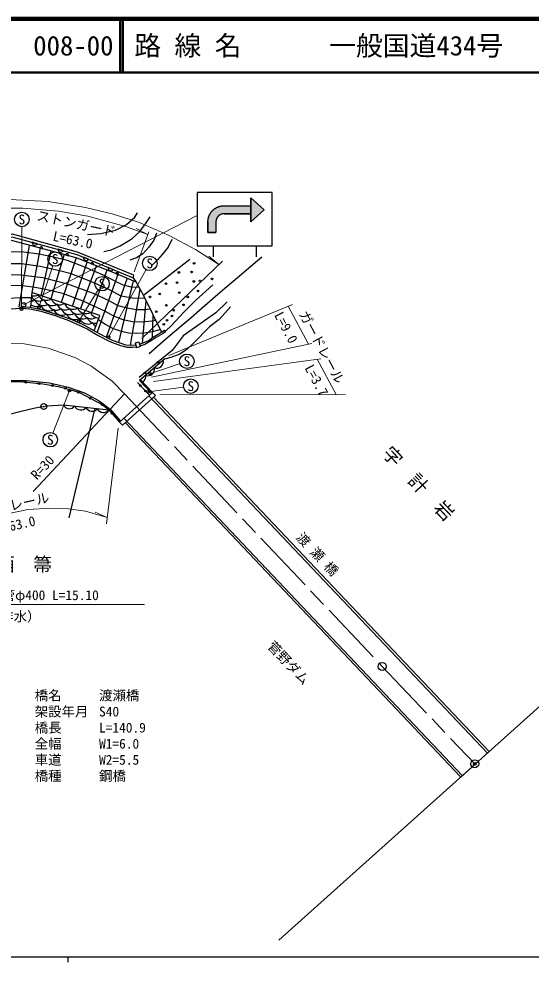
# Model space of a CAD drawing. Units: millimetres, scale not verified. Extents: x 40000 to 680000, y 20000 to 380000.
# Drawn here: x 158836 to 254418, y 204000 to 380000 of the extents above; entities that cross this region are included whole.
import ezdxf
from ezdxf.enums import TextEntityAlignment as Align

# ---------------------------------------------------------------- set-up
doc = ezdxf.new("R2010")
doc.units = ezdxf.units.MM
doc.header["$LTSCALE"] = 1000
doc.header["$PDMODE"] = 32
doc.header["$PDSIZE"] = 500
doc.linetypes.add('CHAIN', pattern=[18.5, 12, -1.5, 3.5, -1.5])
for name, color, linetype, lineweight in [('M-BGD', 7, 'Continuous', 25), ('M-BGD-EXST', 7, 'Continuous', 25), ('M-BMK', 2, 'CHAIN', 13), ('M-BMK-OTRS', 5, 'Continuous', 25), ('M-BMK-ROW', 30, 'Continuous', 25), ('M-BMK-SRVR', 3, 'Continuous', 25), ('M-STR-HTXT', 7, 'Continuous', 13), ('M-STR-STR1', 1, 'Continuous', 25), ('M-STR-STRC', 7, 'Continuous', 25), ('M-TTL', 2, 'Continuous', 140), ('M-TTL-BAND', 7, 'Continuous', 25), ('M-TTL-LINE', 7, 'Continuous', 50)]:
    doc.layers.add(name, color=color, linetype=linetype, lineweight=lineweight)
for name, color, linetype in [('M-BMK-HTXT', 7, 'Continuous'), ('M-OTRS', 6, 'Continuous'), ('M-TTL-TXT', 7, 'Continuous')]:
    doc.layers.add(name, color=color, linetype=linetype)
doc.styles.add('ＭＳ ゴシック', font='')
doc.styles.get('ＭＳ ゴシック').set_extended_font_data('MS Gothic')

msp = doc.modelspace()

# ---------------------------------------------------------------- hatches: boundary and pattern name
at = {"layer": 'M-STR-STRC'}
for points in [[(202111, 345129), (197111, 345129), (197058, 345128), (197006, 345127), (196954, 345125), (196901, 345121), (196849, 345117), (196797, 345112), (196745, 345106), (196693, 345100), (196641, 345092), (196590, 345083), (196538, 345074), (196487, 345063), (196436, 345052), (196385, 345040), (196334, 345027), (196284, 345013), (196233, 344998), (196184, 344982), (196134, 344965), (196085, 344948), (196036, 344929), (195987, 344910), (195938, 344890), (195890, 344869), (195843, 344848), (195795, 344825), (195749, 344802), (195702, 344778), (195656, 344753), (195611, 344727), (195565, 344700), (195521, 344673), (195477, 344645), (195433, 344616), (195390, 344586), (195347, 344556), (195305, 344525), (195264, 344493), (195223, 344460), (195182, 344427), (195142, 344393), (195103, 344358), (195065, 344323), (195027, 344287), (194989, 344250), (194953, 344213), (194917, 344175), (194881, 344136), (194846, 344097), (194812, 344057), (194779, 344017), (194747, 343976), (194715, 343934), (194684, 343892), (194653, 343849), (194623, 343806), (194595, 343763), (194566, 343718), (194539, 343674), (194513, 343629), (194487, 343583), (194462, 343537), (194438, 343491), (194414, 343444), (194392, 343397), (194370, 343349), (194349, 343301), (194329, 343253), (194310, 343204), (194292, 343155), (194274, 343105), (194257, 343056), (194242, 343006), (194227, 342956), (194213, 342905), (194200, 342854), (194188, 342804), (194176, 342752), (194166, 342701), (194156, 342650), (194148, 342598), (194140, 342546), (194133, 342494), (194127, 342442), (194122, 342390), (194118, 342338), (194115, 342286), (194112, 342233), (194111, 342181), (194111, 342129), (194111, 340129), (195611, 340129), (195611, 342160), (195614, 342233), (195621, 342312), (195633, 342389), (195649, 342466), (195668, 342542), (195692, 342617), (195719, 342691), (195751, 342763), (195786, 342833), (195824, 342902), (195867, 342968), (195912, 343032), (195961, 343093), (196013, 343152), (196068, 343208), (196126, 343261), (196187, 343311), (196250, 343358), (196315, 343401), (196383, 343441), (196453, 343477), (196524, 343510), (196597, 343539), (196672, 343564), (196748, 343585), (196824, 343602), (196902, 343615), (196980, 343623), (197058, 343628), (197111, 343629), (202111, 343629)], [(204611, 344379), (202111, 346629), (202111, 345129), (202111, 343629), (202111, 342129)]]:
    msp.add_hatch(color=256, dxfattribs=at).paths.add_polyline_path(points)

# ---------------------------------------------------------------- linework, layer by layer
at = {"layer": 'M-BGD'}
for p, q in [((162277, 338052), (161321, 338312)), ((158901, 326248), (160845, 337741)), ((162684, 337258), (163289, 337099)), ((162996, 328350), (164893, 336679)), ((167102, 336741), (166146, 337000)), ((167264, 336057), (164780, 327746)), ((169548, 335410), (166746, 327081)), ((167519, 335984), (168121, 335814)), ((168821, 326379), (171581, 334613)), ((171827, 335139), (170914, 335522)), ((190714, 335074), (182082, 328395)), ((170366, 325857), (173343, 333903)), ((172236, 334349), (172817, 334115)), ((175267, 333127), (172410, 325165)), ((176439, 333207), (175525, 333590)), ((177300, 332308), (173445, 321518)), ((179022, 331589), (175146, 320560)), ((176876, 332485), (177454, 332244)), ((180153, 331117), (177401, 319639)), ((179663, 319118), (181446, 329548)), ((182536, 327467), (181856, 319505)), ((183779, 320529), (183905, 324671)), ((180522, 319551), (181213, 319757)), ((180522, 319551), (180764, 318654)), ((180764, 318654), (181456, 318860)), ((181213, 319757), (181456, 318860)), ((185849, 316798), (181296, 313055)), ((180953, 312153), (183189, 309784)), ((183608, 310165), (181368, 312506)), ((183775, 310309), (181535, 312650))]:
    msp.add_line(p, q, dxfattribs=at)
for points in [[(171673, 339762), (174114, 339951), (176840, 340594), (178889, 341648), (180487, 343011), (180986, 343810)], [(174699, 336589), (176062, 336917), (177723, 337638), (179917, 338953), (181421, 340331), (182486, 341772), (183348, 343040)], [(180136, 331657), (180263, 332174), (169745, 336457), (157655, 339805), (150221, 337455), (140218, 332056), (126666, 316225), (126855, 314015), (125785, 312973), (121878, 308741), (108039, 292067), (107679, 291549), (106006, 289744), (93104, 276753)], [(184543, 340035), (184005, 338719), (183113, 337402), (181938, 336143), (180762, 335407), (179516, 334954)], [(127243, 316200), (140374, 331634), (150023, 336919), (157497, 339351), (169676, 336041), (180136, 331657)], [(180711, 330884), (177333, 332294), (169737, 335357), (167264, 336057), (157448, 338632), (150081, 336144), (140843, 331132), (127331, 315482)], [(187350, 338817), (186670, 337388), (185579, 336040), (184675, 335036), (183700, 334046)], [(181281, 329849), (179802, 329910), (178350, 330333), (177226, 330814), (174890, 332045), (171122, 333688), (167930, 334919), (164990, 335623), (162602, 336100), (159727, 336463), (155755, 336554), (152819, 336265), (149897, 335633), (148611, 335346)], [(162815, 337224), (161271, 328933), (161005, 326197)], [(182348, 327851), (180058, 327866), (177935, 328271), (175602, 329531), (172240, 331003), (168610, 332417), (166140, 333075), (162819, 333794), (159305, 334274), (154805, 334293), (152728, 334126), (149837, 333476), (146918, 332522), (144041, 331261), (140685, 329507), (138650, 328591)], [(135048, 324420), (136056, 324872), (140083, 326935), (145836, 329833), (148783, 330983), (150686, 331579), (152955, 331993), (154991, 332263), (158665, 332281), (163320, 331736), (167925, 330550), (172711, 328821), (175593, 327426), (177281, 326542), (178963, 326085), (180788, 325760), (182364, 325789), (183314, 325878)], [(180136, 331657), (180711, 330884), (182082, 328395), (185427, 321562)], [(184337, 323788), (183647, 323625), (181899, 323419), (180047, 323479), (178304, 323828), (176540, 324499), (174862, 325472), (172844, 326411), (170840, 327344), (169329, 327904), (167207, 328702), (165195, 329197), (163254, 329624), (161440, 329943), (159478, 330178), (157067, 330242)], [(195003, 330370), (191803, 327465), (189598, 325262), (187315, 322805), (186211, 321717)], [(128233, 313541), (129935, 315007), (131702, 316337), (133252, 317515), (134997, 318736), (136699, 319935), (138248, 320917), (139972, 321898), (141739, 323032), (143553, 323860), (145441, 324786), (147188, 325450), (148989, 326149), (151103, 326778), (153187, 327299), (155164, 327585), (156987, 327914), (159139, 327980), (161168, 327991)], [(172916, 321820), (173949, 324645), (161271, 328933)], [(157161, 325895), (159250, 326015), (160888, 325893), (162959, 325487), (165585, 324662), (168185, 323742), (171551, 322179), (173636, 320935), (175788, 319771), (177806, 319068), (179004, 318763), (180083, 318763), (180723, 318806)], [(158832, 326249), (160888, 326220), (163335, 325731), (166179, 324799), (168433, 324050), (171080, 322866), (173157, 321683), (174984, 320641), (176227, 320020), (177844, 319495), (178718, 319209), (179626, 319117), (180629, 319153)], [(198335, 326279), (196233, 323881), (194379, 322522), (191411, 319506), (190248, 318345), (188864, 317455), (187207, 316837), (186019, 316515), (181368, 312506)], [(197724, 327183), (195593, 325146), (189511, 320888), (187429, 318097), (185849, 316798)], [(173670, 323881), (174945, 323006), (176433, 322202), (177895, 321738), (179340, 321449), (180785, 321341), (182139, 321413), (183767, 321644), (185196, 322034)], [(181334, 319309), (181856, 319505), (182945, 319956), (183779, 320529), (184815, 321180), (186038, 321944), (186253, 321661), (185786, 321309), (184449, 320556), (183263, 319795), (182322, 319255), (181431, 318950)], [(97732, 265944), (101376, 269377), (109002, 276904), (115915, 284341), (124034, 293186), (129141, 298576), (131616, 300951), (134422, 303458), (136435, 304943), (139258, 306868), (141927, 308498), (144787, 310023), (147202, 311123), (149733, 312021), (152352, 312312), (156396, 312525), (160202, 312507), (164579, 312059), (168060, 311300), (171100, 310223), (173806, 308737), (175846, 307156), (177813, 304963)], [(124291, 292902), (126411, 295173), (131764, 300705), (134590, 303213), (136477, 304628), (138645, 306230), (140568, 307477), (143692, 309228), (147085, 310758), (148795, 311356), (150267, 311798), (153003, 312208), (156590, 312353), (159627, 312256), (163291, 311882), (166161, 311410), (168366, 310853), (170121, 310265), (174351, 308045), (175638, 307053), (177603, 304774)], [(142298, 304010), (142949, 304317), (143817, 304586), (145102, 304671), (147781, 304659), (150698, 304553), (151978, 304700), (153665, 305131), (156108, 305971), (159281, 306826), (161858, 307402), (164107, 307769), (167173, 307999), (175638, 307053)]]:
    msp.add_lwpolyline(points, dxfattribs=at)
for centre, radius in [((191534, 334403), 150), ((188680, 332688), 150), ((191075, 332773), 150), ((188339, 330790), 150), ((191476, 331007), 150), ((192634, 331116), 150), ((194865, 331482), 150), ((186289, 330609), 150), ((192272, 329235), 150), ((183321, 328126), 150), ((185121, 328681), 150), ((188774, 328897), 150), ((190354, 328102), 150), ((186361, 326546), 150), ((187724, 325618), 150), ((189546, 326643), 150), ((184479, 325365), 150), ((186470, 323773), 150), ((187411, 324569), 150), ((185879, 322990), 150), ((184795, 315932), 150), ((182351, 313922), 150), ((160148, 312203), 150), ((162635, 311949), 150), ((165107, 311584), 150), ((181493, 311581), 150), ((167549, 311060), 150), ((169937, 310326), 150), ((182437, 310581), 150), ((163477, 307666), 550), ((172163, 309193), 150), ((174374, 308027), 150), ((163477, 307666), 50), ((176228, 306368), 150)]:
    msp.add_circle(centre, radius, dxfattribs=at)
for centre, radius, start, end in [((161825, 338276), 505, 175.96868, 333.62687), ((162973, 337126), 318, 355.19173, 155.40946), ((166650, 336965), 505, 175.96868, 333.62687), ((167805, 335847), 318, 354.09019, 154.30792), ((171408, 335421), 505, 168.42989, 326.08808), ((172506, 334182), 318, 347.93292, 148.15065), ((176020, 333488), 505, 168.42989, 326.08808), ((177144, 332314), 318, 347.22316, 147.4409), ((160995, 329030), 1719, 273.95822, 299.74915), ((162640, 329063), 1719, 212.65535, 299.74915), ((161608, 330023), 1719, 256.7663, 299.74915), ((163432, 328206), 1719, 202.87538, 299.74915), ((164044, 329199), 1719, 202.87538, 299.74915), ((165077, 328239), 1719, 202.87538, 299.74915), ((166480, 328375), 1719, 202.87538, 299.74915), ((162028, 328070), 1719, 235.31942, 299.74915), ((164465, 327246), 1719, 202.87538, 299.74915), ((165868, 327382), 1719, 202.87538, 299.74915), ((166901, 326422), 1719, 202.87538, 299.74915), ((167513, 327415), 1719, 202.87538, 299.74915), ((168304, 326558), 1719, 202.87538, 299.74915), ((168917, 327551), 1719, 202.87538, 299.74915), ((169950, 326591), 1719, 202.87538, 299.74915), ((171353, 326727), 1719, 202.87538, 299.74915), ((169337, 325598), 1719, 202.87538, 299.74915), ((170741, 325733), 1719, 202.87538, 299.74915), ((171770, 324776), 1719, 202.87538, 299.74915), ((172386, 325767), 1719, 202.87538, 299.74915), ((173173, 324912), 1719, 202.87538, 278.42584), ((173789, 325902), 1719, 202.87538, 269.71032), ((174202, 323954), 1719, 202.87538, 233.85958), ((184561, 316083), 1249, 250.73799, 10.78373), ((181282, 313256), 1249, 302.81891, 10.78373), ((182922, 314669), 1249, 250.73799, 10.78373), ((168253, 308509), 1249, 203.57976, 323.62549), ((170401, 308269), 1249, 203.57976, 323.62549), ((172486, 308036), 1249, 203.57976, 323.62549), ((174636, 307793), 1249, 203.57976, 323.62549)]:
    msp.add_arc(centre, radius, start, end, dxfattribs=at)
at = {"layer": 'M-BGD-EXST'}
for centre, radius in [((159394, 342574), 1350), ((165604, 335178), 1350), ((183262, 334384), 1350), ((174354, 330584), 1350), ((159314, 325821), 250), ((162559, 326137), 250), ((170018, 323610), 250), ((175579, 320610), 250), ((190186, 316117), 1350), ((183258, 313799), 250), ((190911, 311473), 1350), ((168257, 310629), 250), ((182977, 310429), 250), ((164703, 301469), 1350)]:
    msp.add_circle(centre, radius, dxfattribs=at)
at = {"layer": 'M-BMK'}
msp.add_lwpolyline([(76311, 253950), (91589, 265463), (98584, 271077), (104312, 276288), (112326, 284552), (134505, 309789), (137007, 312298), (139491, 314249), (142970, 316229), (146328, 317736), (149801, 318667), (151635, 318923), (155232, 319433), (159822, 319369), (164320, 318567), (169282, 316795), (172242, 315277), (176260, 312409), (178583, 309991), (226623, 259163), (243889, 241007)], dxfattribs=at)
at = {"layer": 'M-BMK-OTRS'}
msp.add_line((271663, 265796), (207319, 208092), dxfattribs=at)
at = {"layer": 'M-BMK-ROW'}
msp.add_line((168194, 286905), (173091, 307338), dxfattribs=at)
msp.add_lwpolyline([(183147, 317563), (186243, 320326), (187851, 321641), (190978, 324303), (192569, 325671), (195991, 328630), (197286, 329722), (199979, 332079), (201316, 333174), (204176, 335624)], dxfattribs=at)
at = {"layer": 'M-BMK-SRVR'}
for centre in [(226623, 259163), (243889, 241007)]:
    msp.add_circle(centre, 750, dxfattribs=at)
at = {"layer": 'M-OTRS'}
msp.add_point((243889, 241007), dxfattribs=at)
at = {"layer": 'M-STR-HTXT'}
for p, q in [((159716, 326642), (192111, 343324)), ((159314, 325821), (159387, 341224)), ((180364, 332830), (183102, 340287)), ((182905, 339750), (180740, 340909)), ((181749, 320384), (196841, 334818)), ((196160, 334168), (194287, 335754)), ((162559, 326137), (165173, 333899)), ((175579, 320610), (182605, 333205)), ((170018, 323610), (173641, 329438)), ((186832, 317218), (209895, 326727)), ((209111, 326403), (212895, 319297)), ((183571, 313130), (213517, 319428)), ((183258, 313799), (188906, 315689)), ((183983, 312359), (215166, 316597)), ((214513, 316508), (218013, 309913)), ((161482, 291830), (178549, 310025)), ((168257, 310629), (165192, 302727)), ((182977, 310429), (189573, 311297)), ((185147, 309841), (219808, 309917)), ((177370, 303646), (175177, 285800)), ((175321, 286972), (173076, 287965))]:
    msp.add_line(p, q, dxfattribs=at)
for points in [[(58058, 278081), (72662, 289147), (76301, 292035), (80270, 295477), (85212, 300195), (89973, 305079), (96020, 311875), (109123, 326654), (111728, 329627), (113693, 331375), (115771, 332907), (118391, 334766), (122700, 337376), (128124, 340111), (140908, 344480), (147574, 345726), (155933, 346387), (164287, 345929), (171242, 344808), (176254, 343613), (181141, 342048), (186888, 339572), (191766, 336942), (196160, 334168)], [(113382, 329660), (116037, 331710), (120968, 334930), (124186, 336621), (128131, 338573), (131184, 339877), (135689, 341543), (140062, 342773), (143957, 343615), (147654, 344204), (152509, 344682), (159594, 344708), (166217, 344129), (171722, 343208), (178749, 341276), (182905, 339750)], [(139348, 306365), (145026, 270739), (182248, 270739)], [(141160, 277191), (144553, 280761), (148331, 283778), (152400, 286034), (156714, 287643), (160481, 288433), (164796, 288701), (168104, 288567), (171279, 288120), (175321, 286972)]]:
    msp.add_lwpolyline(points, dxfattribs=at)
at = {"layer": 'M-STR-STR1'}
for p, q in [((183775, 310309), (177603, 304774)), ((183775, 310309), (184317, 309737)), ((184317, 309737), (178145, 304202)), ((183080, 309686), (246274, 242979)), ((183951, 309409), (246603, 243275)), ((177603, 304774), (178145, 304202)), ((178391, 305481), (241593, 238766)), ((178656, 304660), (241317, 238517)), ((241317, 238517), (246603, 243275))]:
    msp.add_line(p, q, dxfattribs=at)
at = {"layer": 'M-STR-STRC'}
for p, q in [((192111, 347629), (192111, 339019)), ((206111, 347629), (192111, 347629)), ((206111, 337629), (206111, 347629)), ((197111, 345129), (202111, 345129)), ((202111, 346629), (202111, 342129)), ((202111, 346629), (204611, 344379)), ((197111, 343629), (202111, 343629)), ((204611, 344379), (202111, 342129)), ((194111, 342129), (194111, 340129)), ((195611, 342129), (195611, 340129)), ((194111, 340129), (195611, 340129)), ((192111, 339012), (192111, 337629)), ((192111, 337629), (206111, 337629)), ((195111, 337629), (195111, 335629)), ((203111, 337629), (203111, 335629))]:
    msp.add_line(p, q, dxfattribs=at)
for points in [[(197111, 345129), (202111, 345129), (202111, 343629), (197111, 343629), (197084, 343628), (197058, 343628), (197032, 343627), (197006, 343625), (196980, 343623), (196954, 343621), (196928, 343618), (196902, 343614), (196876, 343610), (196850, 343606), (196824, 343601), (196799, 343596), (196773, 343590), (196748, 343584), (196722, 343578), (196697, 343571), (196672, 343563), (196647, 343555), (196622, 343547), (196598, 343538), (196573, 343529), (196549, 343519), (196525, 343509), (196501, 343499), (196477, 343488), (196453, 343477), (196430, 343465), (196406, 343453), (196383, 343441), (196361, 343428), (196338, 343414), (196316, 343401), (196294, 343387), (196272, 343372), (196250, 343357), (196229, 343342), (196208, 343327), (196187, 343311), (196167, 343294), (196146, 343278), (196127, 343261), (196107, 343243), (196088, 343226), (196069, 343208), (196050, 343189), (196032, 343171), (196014, 343152), (195996, 343132), (195979, 343113), (195962, 343093), (195945, 343073), (195929, 343052), (195913, 343031), (195897, 343010), (195882, 342989), (195867, 342968), (195853, 342946), (195839, 342924), (195825, 342901), (195812, 342879), (195799, 342856), (195786, 342833), (195774, 342810), (195762, 342786), (195751, 342763), (195740, 342739), (195730, 342715), (195720, 342691), (195710, 342666), (195701, 342642), (195692, 342617), (195684, 342592), (195676, 342567), (195669, 342542), (195662, 342517), (195655, 342492), (195649, 342466), (195643, 342441), (195638, 342415), (195633, 342389), (195629, 342363), (195625, 342337), (195622, 342312), (195619, 342286), (195616, 342259), (195614, 342233), (195613, 342207), (195612, 342181), (195611, 342155), (195611, 342129), (195611, 340129), (194111, 340129), (194111, 342129), (194111, 342181), (194112, 342233), (194115, 342286), (194118, 342338), (194122, 342390), (194127, 342442), (194133, 342494), (194140, 342546), (194148, 342598), (194156, 342650), (194166, 342701), (194176, 342752), (194188, 342804), (194200, 342854), (194213, 342905), (194227, 342956), (194242, 343006), (194257, 343056), (194274, 343105), (194292, 343155), (194310, 343204), (194329, 343253), (194349, 343301), (194370, 343349), (194392, 343397), (194414, 343444), (194438, 343491), (194462, 343537), (194487, 343583), (194513, 343629), (194539, 343674), (194566, 343718), (194595, 343763), (194623, 343806), (194653, 343849), (194684, 343892), (194715, 343934), (194747, 343976), (194779, 344017), (194812, 344057), (194846, 344097), (194881, 344136), (194917, 344175), (194953, 344213), (194989, 344250), (195027, 344287), (195065, 344323), (195103, 344358), (195142, 344393), (195182, 344427), (195223, 344460), (195264, 344493), (195305, 344525), (195347, 344556), (195390, 344586), (195433, 344616), (195477, 344645), (195521, 344673), (195565, 344700), (195611, 344727), (195656, 344753), (195702, 344778), (195749, 344802), (195795, 344825), (195843, 344848), (195890, 344869), (195938, 344890), (195987, 344910), (196036, 344929), (196085, 344948), (196134, 344965), (196184, 344982), (196233, 344998), (196284, 345013), (196334, 345027), (196385, 345040), (196436, 345052), (196487, 345063), (196538, 345074), (196590, 345083), (196641, 345092), (196693, 345100), (196745, 345106), (196797, 345112), (196849, 345117), (196901, 345121), (196954, 345125), (197006, 345127), (197058, 345128)], [(202111, 345129), (202111, 346629), (204611, 344379), (202111, 342129)]]:
    msp.add_lwpolyline(points, close=True, dxfattribs=at)
msp.add_circle((159716, 326642), 400, dxfattribs=at)
at = {"layer": 'M-TTL'}
msp.add_line((680000, 380000), (40000, 380000), dxfattribs=at)
at = {"layer": 'M-TTL-BAND'}
for p, q in [((40000, 205000), (579000, 205000)), ((168000, 205000), (168000, 204000))]:
    msp.add_line(p, q, dxfattribs=at)
at = {"layer": 'M-TTL-LINE'}
for p, q in [((177750, 380000), (177750, 370000)), ((178250, 380000), (178250, 370000)), ((40000, 370000), (680000, 370000))]:
    msp.add_line(p, q, dxfattribs=at)

# ---------------------------------------------------------------- texts
at = {"layer": 'M-BGD-EXST', "style": 'ＭＳ ゴシック'}
for p in [(159394, 342574), (165604, 335178), (183262, 334384), (174354, 330584), (190186, 316117), (190911, 311473), (164703, 301469)]:
    msp.add_text('S', height=1833, dxfattribs=at).set_placement(p, align=Align.MIDDLE_CENTER)
at = {"layer": 'M-BMK-HTXT', "style": 'ＭＳ ゴシック'}
for s, height, p in [('字  計  岩', 2566, (225904, 298250)), ('渡 瀬 橋', 1833, (210044, 282747)), ('菅野ダム', 1833, (204662, 262464))]:
    msp.add_text(s, height=height, rotation=313.451, dxfattribs=at).set_placement(p, align=Align.BOTTOM_LEFT)
msp.add_text('字  酒  箒', height=2566, dxfattribs=at).set_placement((147535, 276173), align=Align.BOTTOM_LEFT)
at = {"layer": 'M-STR-HTXT', "style": 'ＭＳ ゴシック'}
for s, rotation, p in [('ストンガード', 347.962, (169252, 340368)), ('L=63.0', 347.962, (168600, 337310)), ('L=9.0', 298.039, (207396, 321730)), ('ガードレール', 298.039, (214062, 318081)), ('L=3.7', 298.039, (213082, 311874)), ('R=30', 46.833, (164317, 295297)), ('ガードレール', 12.662, (157456, 287694)), ('L=63.0', 12.662, (158555, 284142))]:
    msp.add_text(s, height=1833, rotation=rotation, dxfattribs=at).set_placement(p, align=Align.BOTTOM_CENTER)
msp.add_text('ヒューム管φ400 L=15.10', height=1833, dxfattribs=at).set_placement((173750, 271001), align=Align.BOTTOM_RIGHT)
msp.add_text('（排水）', height=1833, dxfattribs=at).set_placement((157866, 267032), align=Align.BOTTOM_CENTER)
for s, p in [('橋名', (161801, 252289)), ('渡瀬橋', (173801, 252289)), ('架設年月', (161801, 249289)), ('S40', (173801, 249289)), ('橋長', (161801, 246289)), ('L=140.9', (173801, 246289)), ('全幅', (161801, 243289)), ('W1=6.0', (173801, 243289)), ('車道', (161801, 240289)), ('W2=5.5', (173801, 240289)), ('橋種', (161801, 237289)), ('鋼橋', (173801, 237289))]:
    msp.add_text(s, height=1833, dxfattribs=at).set_placement(p, align=Align.BOTTOM_LEFT)
at = {"layer": 'M-TTL-TXT', "style": 'ＭＳ ゴシック'}
for s, p in [('008-00', (161521, 375000)), ('路 線 名', (180380, 375000)), ('一般国道434号', (216734, 375000))]:
    msp.add_text(s, height=3666, dxfattribs=at).set_placement(p, align=Align.MIDDLE_LEFT)

doc.saveas('drawing.dxf')
